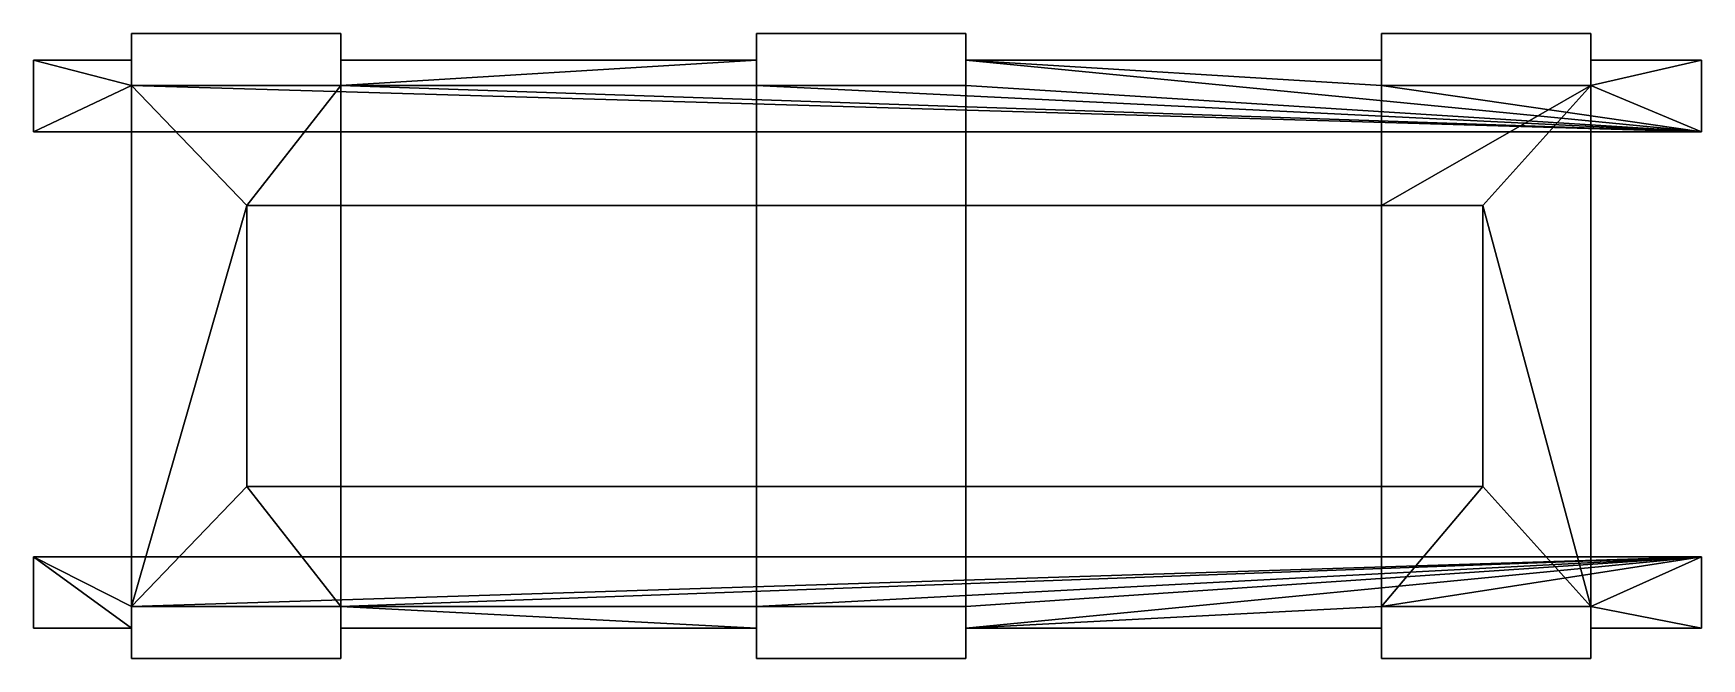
# Model space of a CAD drawing. Extents: x -2.66 to 2.68, y -1 to 1.
import ezdxf

# ---------------------------------------------------------------- set-up
doc = ezdxf.new("R2010")
doc.units = 0
doc.layers.add('Cube', color=15, linetype='CONTINUOUS')

msp = doc.modelspace()

# ---------------------------------------------------------------- linework, layer by layer
at = {"layer": 'Cube', "color": 0}
for points in [[(-1.676385, 1.000003, 1.166859), (-2.346186, 1.000005, 1.166861), (-2.346185, 1.00001, 0.202356), (-1.676384, 1.000007, 0.202354)], [(-2.346185, 0.914054, 0.251654), (-2.346185, 1.00001, 0.202356), (-2.346186, 1.000005, 1.166861)], [(-2.346178, -0.999995, 1.166868), (-2.346186, 1.000005, 1.166861), (-1.676385, 1.000003, 1.166859), (-1.676376, -0.999998, 1.166866)], [(-2.346185, 0.914053, 0.361892), (-2.346185, 0.914054, 0.251654), (-2.346186, 1.000005, 1.166861)], [(-2.346184, 0.833342, 0.361892), (-2.346185, 0.914053, 0.361892), (-2.346186, 1.000005, 1.166861)], [(-2.346185, 0.833339, 1.086486), (-2.346184, 0.833342, 0.361892), (-2.346186, 1.000005, 1.166861)], [(-2.346178, -0.833328, 1.086492), (-2.346185, 0.833339, 1.086486), (-2.346186, 1.000005, 1.166861)], [(-2.346178, -0.999995, 1.166868), (-2.346178, -0.833328, 1.086492), (-2.346186, 1.000005, 1.166861)], [(-1.676375, -0.999994, 0.202361), (-1.676384, 1.000007, 0.202354), (-2.346185, 1.00001, 0.202356), (-2.346176, -0.999991, 0.202363)], [(-2.346184, 0.685464, 0.251655), (-2.346185, 1.00001, 0.202356), (-2.346185, 0.914054, 0.251654)], [(-2.346178, -0.674181, 0.251659), (-2.346185, 1.00001, 0.202356), (-2.346184, 0.685464, 0.251655)], [(-2.346177, -0.902772, 0.25166), (-2.346185, 1.00001, 0.202356), (-2.346178, -0.674181, 0.251659)], [(-2.346176, -0.999991, 0.202363), (-2.346185, 1.00001, 0.202356), (-2.346177, -0.902772, 0.25166)], [(-1.676384, 0.914051, 0.36189), (-1.676385, 1.000003, 1.166859), (-1.676384, 1.000007, 0.202354)], [(-1.676383, 0.83334, 0.36189), (-1.676385, 1.000003, 1.166859), (-1.676384, 0.914051, 0.36189)], [(-1.676384, 0.833336, 1.086484), (-1.676385, 1.000003, 1.166859), (-1.676383, 0.83334, 0.36189)], [(-1.676382, 0.449504, 1.086486), (-1.676385, 1.000003, 1.166859), (-1.676384, 0.833336, 1.086484)], [(-1.676383, 0.449504, 1.138416), (-1.676385, 1.000003, 1.166859), (-1.676382, 0.449504, 1.086486)], [(-1.676379, -0.449497, 1.138419), (-1.676385, 1.000003, 1.166859), (-1.676383, 0.449504, 1.138416)], [(-1.676376, -0.999998, 1.166866), (-1.676385, 1.000003, 1.166859), (-1.676379, -0.449497, 1.138419)], [(-1.676383, 0.914051, 0.251652), (-1.676384, 0.914051, 0.36189), (-1.676384, 1.000007, 0.202354)], [(-1.676382, 0.685461, 0.251653), (-1.676383, 0.914051, 0.251652), (-1.676384, 1.000007, 0.202354)], [(-1.676377, -0.674184, 0.282735), (-1.676382, 0.685461, 0.251653), (-1.676384, 1.000007, 0.202354)], [(-1.676377, -0.674184, 0.251657), (-1.676377, -0.674184, 0.282735), (-1.676384, 1.000007, 0.202354)], [(-1.676375, -0.902774, 0.251658), (-1.676377, -0.674184, 0.251657), (-1.676384, 1.000007, 0.202354)], [(-1.676375, -0.999994, 0.202361), (-1.676375, -0.902774, 0.251658), (-1.676384, 1.000007, 0.202354)], [(-0.34617, 0.999998, 1.166856), (-0.346169, 1.000002, 0.202351), (0.323632, 0.999999, 0.202349), (0.323631, 0.999995, 1.166854)], [(-0.346168, 0.914046, 0.251648), (-0.346169, 1.000002, 0.202351), (-0.34617, 0.999998, 1.166856)], [(-0.34617, 0.999998, 1.166856), (0.323631, 0.999995, 1.166854), (0.32364, -1.000005, 1.166861), (-0.346161, -1.000003, 1.166862)], [(-0.346168, 0.914045, 0.361887), (-0.346168, 0.914046, 0.251648), (-0.34617, 0.999998, 1.166856)], [(-0.346168, 0.833334, 0.361887), (-0.346168, 0.914045, 0.361887), (-0.34617, 0.999998, 1.166856)], [(-0.346169, 0.833331, 1.086481), (-0.346168, 0.833334, 0.361887), (-0.34617, 0.999998, 1.166856)], [(-0.346167, 0.449499, 1.086482), (-0.346169, 0.833331, 1.086481), (-0.34617, 0.999998, 1.166856)], [(-0.346168, 0.449499, 1.138413), (-0.346167, 0.449499, 1.086482), (-0.34617, 0.999998, 1.166856)], [(-0.346164, -0.449503, 1.138417), (-0.346168, 0.449499, 1.138413), (-0.34617, 0.999998, 1.166856)], [(-0.346161, -1.000003, 1.166862), (-0.346164, -0.449503, 1.138417), (-0.34617, 0.999998, 1.166856)], [(0.323632, 0.999999, 0.202349), (-0.346169, 1.000002, 0.202351), (-0.34616, -0.999999, 0.202357), (0.323641, -1.000001, 0.202356)], [(-0.346167, 0.685456, 0.251649), (-0.346169, 1.000002, 0.202351), (-0.346168, 0.914046, 0.251648)], [(-0.346161, -0.674189, 0.282732), (-0.346169, 1.000002, 0.202351), (-0.346167, 0.685456, 0.251649)], [(-0.346162, -0.674189, 0.251654), (-0.346169, 1.000002, 0.202351), (-0.346161, -0.674189, 0.282732)], [(-0.34616, -0.902779, 0.251655), (-0.346169, 1.000002, 0.202351), (-0.346162, -0.674189, 0.251654)], [(-0.34616, -0.999999, 0.202357), (-0.346169, 1.000002, 0.202351), (-0.34616, -0.902779, 0.251655)], [(0.323632, 0.914043, 0.361885), (0.323631, 0.999995, 1.166854), (0.323632, 0.999999, 0.202349)], [(0.323633, 0.833332, 0.361885), (0.323631, 0.999995, 1.166854), (0.323632, 0.914043, 0.361885)], [(0.323632, 0.833329, 1.086479), (0.323631, 0.999995, 1.166854), (0.323633, 0.833332, 0.361885)], [(0.323633, 0.449496, 1.08648), (0.323631, 0.999995, 1.166854), (0.323632, 0.833329, 1.086479)], [(0.323633, 0.449496, 1.138412), (0.323631, 0.999995, 1.166854), (0.323633, 0.449496, 1.08648)], [(0.323637, -0.449506, 1.138416), (0.323631, 0.999995, 1.166854), (0.323633, 0.449496, 1.138412)], [(0.32364, -1.000005, 1.166861), (0.323631, 0.999995, 1.166854), (0.323637, -0.449506, 1.138416)], [(0.323633, 0.914043, 0.251647), (0.323632, 0.914043, 0.361885), (0.323632, 0.999999, 0.202349)], [(0.323634, 0.685453, 0.251647), (0.323633, 0.914043, 0.251647), (0.323632, 0.999999, 0.202349)], [(0.323639, -0.674192, 0.28273), (0.323634, 0.685453, 0.251647), (0.323632, 0.999999, 0.202349)], [(0.32364, -0.674192, 0.251652), (0.323639, -0.674192, 0.28273), (0.323632, 0.999999, 0.202349)], [(0.323641, -0.902782, 0.251653), (0.32364, -0.674192, 0.251652), (0.323632, 0.999999, 0.202349)], [(0.323641, -1.000001, 0.202356), (0.323641, -0.902782, 0.251653), (0.323632, 0.999999, 0.202349)], [(2.323647, 0.999988, 1.166849), (1.653846, 0.99999, 1.16685), (1.653847, 0.999994, 0.202345), (2.323648, 0.999992, 0.202343)], [(1.653847, 0.914038, 0.251643), (1.653847, 0.999994, 0.202345), (1.653846, 0.99999, 1.16685)], [(1.653855, -1.000011, 1.166857), (1.653846, 0.99999, 1.16685), (2.323647, 0.999988, 1.166849), (2.323656, -1.000013, 1.166855)], [(1.653847, 0.914038, 0.361881), (1.653847, 0.914038, 0.251643), (1.653846, 0.99999, 1.16685)], [(1.653848, 0.833327, 0.361882), (1.653847, 0.914038, 0.361881), (1.653846, 0.99999, 1.16685)], [(1.653847, 0.833324, 1.086476), (1.653848, 0.833327, 0.361882), (1.653846, 0.99999, 1.16685)], [(1.653849, 0.44949, 1.086477), (1.653847, 0.833324, 1.086476), (1.653846, 0.99999, 1.16685)], [(1.653849, 0.44949, 1.13841), (1.653849, 0.44949, 1.086477), (1.653846, 0.99999, 1.16685)], [(1.653853, -0.449511, 1.138413), (1.653849, 0.44949, 1.13841), (1.653846, 0.99999, 1.16685)], [(1.653855, -1.000011, 1.166857), (1.653853, -0.449511, 1.138413), (1.653846, 0.99999, 1.16685)], [(2.323657, -1.000009, 0.20235), (2.323648, 0.999992, 0.202343), (1.653847, 0.999994, 0.202345), (1.653856, -1.000007, 0.202352)], [(1.653849, 0.685448, 0.251644), (1.653847, 0.999994, 0.202345), (1.653847, 0.914038, 0.251643)], [(1.653854, -0.674197, 0.251648), (1.653847, 0.999994, 0.202345), (1.653849, 0.685448, 0.251644)], [(1.653856, -0.902787, 0.251649), (1.653847, 0.999994, 0.202345), (1.653854, -0.674197, 0.251648)], [(1.653856, -1.000007, 0.202352), (1.653847, 0.999994, 0.202345), (1.653856, -0.902787, 0.251649)], [(2.323649, 0.914035, 0.36188), (2.323647, 0.999988, 1.166849), (2.323648, 0.999992, 0.202343)], [(2.323649, 0.833324, 0.36188), (2.323647, 0.999988, 1.166849), (2.323649, 0.914035, 0.36188)], [(2.323648, 0.833321, 1.086474), (2.323647, 0.999988, 1.166849), (2.323649, 0.833324, 0.36188)], [(2.323656, -0.833346, 1.086479), (2.323647, 0.999988, 1.166849), (2.323648, 0.833321, 1.086474)], [(2.323656, -1.000013, 1.166855), (2.323647, 0.999988, 1.166849), (2.323656, -0.833346, 1.086479)], [(2.323649, 0.914036, 0.251641), (2.323649, 0.914035, 0.36188), (2.323648, 0.999992, 0.202343)], [(2.32365, 0.685446, 0.251642), (2.323649, 0.914036, 0.251641), (2.323648, 0.999992, 0.202343)], [(2.323656, -0.6742, 0.282724), (2.32365, 0.685446, 0.251642), (2.323648, 0.999992, 0.202343)], [(2.323656, -0.674199, 0.251647), (2.323656, -0.6742, 0.282724), (2.323648, 0.999992, 0.202343)], [(2.323657, -0.90279, 0.251647), (2.323656, -0.674199, 0.251647), (2.323648, 0.999992, 0.202343)], [(2.323657, -1.000009, 0.20235), (2.323657, -0.90279, 0.251647), (2.323648, 0.999992, 0.202343)], [(-2.346185, 0.914053, 0.361892), (-2.660222, 0.914054, 0.361893), (-2.660222, 0.914055, 0.251655), (-2.346185, 0.914054, 0.251654)], [(-2.346185, 0.914054, 0.251654), (-2.660222, 0.914055, 0.251655), (-2.660221, 0.685465, 0.251655), (-2.346184, 0.685464, 0.251655)], [(-2.660221, 0.685465, 0.251655), (-2.660222, 0.914055, 0.251655), (-2.660222, 0.914054, 0.361893), (-2.660221, 0.685464, 0.361894)], [(-2.660222, 0.914054, 0.361893), (-2.346185, 0.914053, 0.361892), (-2.346184, 0.833342, 0.361892)], [(-2.660221, 0.685464, 0.361894), (-2.660222, 0.914054, 0.361893), (-2.346184, 0.833342, 0.361892)], [(-1.676383, 0.83334, 0.36189), (-1.676384, 0.914051, 0.36189), (-0.346168, 0.914045, 0.361887)], [(-0.346168, 0.914045, 0.361887), (-1.676384, 0.914051, 0.36189), (-1.676383, 0.914051, 0.251652), (-0.346168, 0.914046, 0.251648)], [(-0.346168, 0.914046, 0.251648), (-1.676383, 0.914051, 0.251652), (-1.676382, 0.685461, 0.251653), (-0.346167, 0.685456, 0.251649)], [(-1.676383, 0.83334, 0.36189), (-0.346168, 0.914045, 0.361887), (-0.346168, 0.833334, 0.361887)], [(0.323632, 0.914043, 0.361885), (1.653847, 0.914038, 0.361881), (1.653848, 0.833327, 0.361882)], [(0.323632, 0.914043, 0.361885), (1.653848, 0.833327, 0.361882), (2.677739, 0.685444, 0.361879)], [(0.323633, 0.833332, 0.361885), (0.323632, 0.914043, 0.361885), (2.677739, 0.685444, 0.361879)], [(1.653847, 0.914038, 0.361881), (0.323632, 0.914043, 0.361885), (0.323633, 0.914043, 0.251647), (1.653847, 0.914038, 0.251643)], [(1.653847, 0.914038, 0.251643), (0.323633, 0.914043, 0.251647), (0.323634, 0.685453, 0.251647), (1.653849, 0.685448, 0.251644)], [(2.323649, 0.914036, 0.251641), (2.677739, 0.914034, 0.25164), (2.677738, 0.914034, 0.361879), (2.323649, 0.914035, 0.36188)], [(2.32365, 0.685446, 0.251642), (2.67774, 0.685444, 0.251641), (2.677739, 0.914034, 0.25164), (2.323649, 0.914036, 0.251641)], [(2.323649, 0.833324, 0.36188), (2.323649, 0.914035, 0.36188), (2.677738, 0.914034, 0.361879)], [(2.323649, 0.833324, 0.36188), (2.677738, 0.914034, 0.361879), (2.677739, 0.685444, 0.361879)], [(2.677739, 0.685444, 0.361879), (2.677738, 0.914034, 0.361879), (2.677739, 0.914034, 0.25164), (2.67774, 0.685444, 0.251641)], [(-2.660221, 0.685464, 0.361894), (-2.346184, 0.833342, 0.361892), (2.677739, 0.685444, 0.361879)], [(-2.346184, 0.833342, 0.361892), (-2.346185, 0.833339, 1.086486), (-1.676384, 0.833336, 1.086484), (-1.676383, 0.83334, 0.36189)], [(-2.346185, 0.833339, 1.086486), (-1.977168, 0.449506, 1.086487), (-1.676384, 0.833336, 1.086484)], [(-2.346185, 0.833339, 1.086486), (-2.346178, -0.833328, 1.086492), (-1.977168, 0.449506, 1.086487)], [(-2.346184, 0.833342, 0.361892), (-1.676383, 0.83334, 0.36189), (2.677739, 0.685444, 0.361879)], [(-1.977168, 0.449506, 1.086487), (-1.676382, 0.449504, 1.086486), (-1.676384, 0.833336, 1.086484)], [(-1.676383, 0.83334, 0.36189), (-0.346168, 0.833334, 0.361887), (2.677739, 0.685444, 0.361879)], [(-0.346168, 0.833334, 0.361887), (-0.346169, 0.833331, 1.086481), (0.323632, 0.833329, 1.086479), (0.323633, 0.833332, 0.361885)], [(0.323633, 0.449496, 1.08648), (0.323632, 0.833329, 1.086479), (-0.346169, 0.833331, 1.086481), (-0.346167, 0.449499, 1.086482)], [(-0.346168, 0.833334, 0.361887), (0.323633, 0.833332, 0.361885), (2.677739, 0.685444, 0.361879)], [(1.653848, 0.833327, 0.361882), (1.653847, 0.833324, 1.086476), (2.323648, 0.833321, 1.086474), (2.323649, 0.833324, 0.36188)], [(1.653847, 0.833324, 1.086476), (1.653849, 0.44949, 1.086477), (2.323648, 0.833321, 1.086474)], [(1.653848, 0.833327, 0.361882), (2.323649, 0.833324, 0.36188), (2.677739, 0.685444, 0.361879)], [(1.653849, 0.44949, 1.086477), (1.977164, 0.449489, 1.086476), (2.323648, 0.833321, 1.086474)], [(1.977164, 0.449489, 1.086476), (2.323656, -0.833346, 1.086479), (2.323648, 0.833321, 1.086474)], [(-2.346184, 0.685463, 0.282732), (-2.346184, 0.685464, 0.251655), (-2.660221, 0.685465, 0.251655)], [(-2.660221, 0.685464, 0.361894), (-2.346184, 0.685463, 0.282732), (-2.660221, 0.685465, 0.251655)], [(-2.660221, 0.685464, 0.361894), (0.323634, 0.685453, 0.282725), (-0.346167, 0.685456, 0.282727)], [(-2.660221, 0.685464, 0.361894), (2.32365, 0.685445, 0.28272), (0.323634, 0.685453, 0.282725)], [(2.677739, 0.685444, 0.361879), (2.32365, 0.685445, 0.28272), (-2.660221, 0.685464, 0.361894)], [(-2.660221, 0.685464, 0.361894), (-0.346167, 0.685456, 0.282727), (-2.346184, 0.685463, 0.282732)], [(-2.346178, -0.674181, 0.251659), (-2.346184, 0.685464, 0.251655), (-2.346184, 0.685463, 0.282732)], [(-2.346184, 0.685463, 0.282732), (-2.346178, -0.674182, 0.282737), (-2.346178, -0.674181, 0.251659)], [(-1.676382, 0.685461, 0.282731), (-1.676377, -0.674184, 0.282735), (-2.346178, -0.674182, 0.282737), (-2.346184, 0.685463, 0.282732)], [(-0.346167, 0.685456, 0.282727), (-1.676382, 0.685461, 0.282731), (-2.346184, 0.685463, 0.282732)], [(-1.676377, -0.674184, 0.282735), (-1.676382, 0.685461, 0.282731), (-1.676382, 0.685461, 0.251653)], [(-1.676382, 0.685461, 0.282731), (-0.346167, 0.685456, 0.251649), (-1.676382, 0.685461, 0.251653)], [(-0.346167, 0.685456, 0.282727), (-0.346167, 0.685456, 0.251649), (-1.676382, 0.685461, 0.282731)], [(-0.346161, -0.674189, 0.282732), (-0.346167, 0.685456, 0.251649), (-0.346167, 0.685456, 0.282727)], [(0.323634, 0.685453, 0.282725), (0.323639, -0.674192, 0.28273), (-0.346161, -0.674189, 0.282732), (-0.346167, 0.685456, 0.282727)], [(0.323639, -0.674192, 0.28273), (0.323634, 0.685453, 0.282725), (0.323634, 0.685453, 0.251647)], [(1.653849, 0.685448, 0.282722), (1.653849, 0.685448, 0.251644), (0.323634, 0.685453, 0.251647)], [(0.323634, 0.685453, 0.282725), (1.653849, 0.685448, 0.282722), (0.323634, 0.685453, 0.251647)], [(0.323634, 0.685453, 0.282725), (2.32365, 0.685445, 0.28272), (1.653849, 0.685448, 0.282722)], [(1.653854, -0.674197, 0.251648), (1.653849, 0.685448, 0.251644), (1.653849, 0.685448, 0.282722)], [(1.653849, 0.685448, 0.282722), (1.653854, -0.674197, 0.282726), (1.653854, -0.674197, 0.251648)], [(2.32365, 0.685445, 0.28272), (2.323656, -0.6742, 0.282724), (1.653854, -0.674197, 0.282726), (1.653849, 0.685448, 0.282722)], [(2.323656, -0.6742, 0.282724), (2.32365, 0.685445, 0.28272), (2.32365, 0.685446, 0.251642)], [(2.32365, 0.685445, 0.28272), (2.67774, 0.685444, 0.251641), (2.32365, 0.685446, 0.251642)], [(2.677739, 0.685444, 0.361879), (2.67774, 0.685444, 0.251641), (2.32365, 0.685445, 0.28272)], [(-2.346178, -0.833328, 1.086492), (-1.977166, -0.449496, 1.08649), (-1.977168, 0.449506, 1.086487)], [(-1.977165, -0.449495, 1.021271), (1.977167, -0.449512, 1.021264), (1.977164, 0.449489, 1.02126), (-1.977168, 0.449506, 1.021267)], [(-1.977166, -0.449496, 1.08649), (-1.977165, -0.449495, 1.021271), (-1.977168, 0.449506, 1.021267), (-1.977168, 0.449506, 1.086487)], [(-1.977168, 0.449506, 1.086487), (-1.977168, 0.449506, 1.021267), (1.977164, 0.449489, 1.02126)], [(-1.676382, 0.449504, 1.086486), (-1.977168, 0.449506, 1.086487), (1.977164, 0.449489, 1.02126)], [(-1.676383, 0.449504, 1.138416), (-1.676382, 0.449504, 1.086486), (-0.346167, 0.449499, 1.086482)], [(-0.346168, 0.449499, 1.138413), (-1.676383, 0.449504, 1.138416), (-0.346167, 0.449499, 1.086482)], [(-0.346164, -0.449503, 1.138417), (-1.676379, -0.449497, 1.138419), (-1.676383, 0.449504, 1.138416), (-0.346168, 0.449499, 1.138413)], [(-0.346167, 0.449499, 1.086482), (-1.676382, 0.449504, 1.086486), (1.977164, 0.449489, 1.02126)], [(0.323633, 0.449496, 1.08648), (-0.346167, 0.449499, 1.086482), (1.977164, 0.449489, 1.02126)], [(1.653849, 0.44949, 1.086477), (0.323633, 0.449496, 1.08648), (1.977164, 0.449489, 1.02126)], [(0.323633, 0.449496, 1.138412), (0.323633, 0.449496, 1.08648), (1.653849, 0.44949, 1.086477)], [(1.653849, 0.44949, 1.13841), (0.323633, 0.449496, 1.138412), (1.653849, 0.44949, 1.086477)], [(1.653853, -0.449511, 1.138413), (0.323637, -0.449506, 1.138416), (0.323633, 0.449496, 1.138412), (1.653849, 0.44949, 1.13841)], [(1.977164, 0.449489, 1.086476), (1.653849, 0.44949, 1.086477), (1.977164, 0.449489, 1.02126)], [(1.977167, -0.449512, 1.086479), (2.323656, -0.833346, 1.086479), (1.977164, 0.449489, 1.086476)], [(1.977164, 0.449489, 1.086476), (1.977164, 0.449489, 1.02126), (1.977167, -0.449512, 1.021264), (1.977167, -0.449512, 1.086479)], [(-2.346178, -0.833328, 1.086492), (-1.676377, -0.833331, 1.08649), (-1.977166, -0.449496, 1.08649)], [(-1.977166, -0.449496, 1.08649), (1.977167, -0.449512, 1.021264), (-1.977165, -0.449495, 1.021271)], [(-1.977166, -0.449496, 1.08649), (-1.676377, -0.833331, 1.08649), (-1.676379, -0.449497, 1.086489)], [(-1.676379, -0.449497, 1.086489), (1.977167, -0.449512, 1.021264), (-1.977166, -0.449496, 1.08649)], [(-1.676376, -0.999998, 1.166866), (-1.676379, -0.449497, 1.138419), (-1.676377, -0.833331, 1.08649)], [(-1.676379, -0.449497, 1.138419), (-1.676379, -0.449497, 1.086489), (-1.676377, -0.833331, 1.08649)], [(0.323637, -0.449505, 1.086483), (1.977167, -0.449512, 1.021264), (-1.676379, -0.449497, 1.086489)], [(-0.346164, -0.449502, 1.086485), (0.323637, -0.449505, 1.086483), (-1.676379, -0.449497, 1.086489)], [(-1.676379, -0.449497, 1.138419), (-0.346164, -0.449502, 1.086485), (-1.676379, -0.449497, 1.086489)], [(-0.346164, -0.449503, 1.138417), (-0.346164, -0.449502, 1.086485), (-1.676379, -0.449497, 1.138419)], [(-0.346164, -0.449503, 1.138417), (-0.346162, -0.833336, 1.086486), (-0.346164, -0.449502, 1.086485)], [(-0.346164, -0.449502, 1.086485), (-0.346162, -0.833336, 1.086486), (0.323639, -0.833338, 1.086485), (0.323637, -0.449505, 1.086483)], [(-0.346161, -1.000003, 1.166862), (-0.346162, -0.833336, 1.086486), (-0.346164, -0.449503, 1.138417)], [(0.323639, -0.833338, 1.086485), (0.323637, -0.449506, 1.138416), (0.323637, -0.449505, 1.086483)], [(1.653852, -0.449511, 1.08648), (1.977167, -0.449512, 1.021264), (0.323637, -0.449505, 1.086483)], [(0.323637, -0.449506, 1.138416), (1.653852, -0.449511, 1.08648), (0.323637, -0.449505, 1.086483)], [(0.32364, -1.000005, 1.166861), (0.323637, -0.449506, 1.138416), (0.323639, -0.833338, 1.086485)], [(1.653853, -0.449511, 1.138413), (1.653852, -0.449511, 1.08648), (0.323637, -0.449506, 1.138416)], [(1.653853, -0.449511, 1.138413), (1.653854, -0.833344, 1.086481), (1.653852, -0.449511, 1.08648)], [(1.653852, -0.449511, 1.08648), (1.653854, -0.833344, 1.086481), (1.977167, -0.449512, 1.086479)], [(1.977167, -0.449512, 1.086479), (1.977167, -0.449512, 1.021264), (1.653852, -0.449511, 1.08648)], [(1.653855, -1.000011, 1.166857), (1.653854, -0.833344, 1.086481), (1.653853, -0.449511, 1.138413)], [(1.653854, -0.833344, 1.086481), (2.323656, -0.833346, 1.086479), (1.977167, -0.449512, 1.086479)], [(-2.346178, -0.674181, 0.251659), (-2.660215, -0.67418, 0.25166), (-2.660214, -0.90277, 0.251661), (-2.346177, -0.902772, 0.25166)], [(-2.660214, -0.90277, 0.251661), (-2.660215, -0.67418, 0.25166), (-2.660215, -0.674181, 0.361898), (-2.660214, -0.902771, 0.361899)], [(-2.346178, -0.674182, 0.282737), (-2.660215, -0.67418, 0.25166), (-2.346178, -0.674181, 0.251659)], [(-2.660215, -0.674181, 0.361898), (-2.660215, -0.67418, 0.25166), (-2.346178, -0.674182, 0.282737)], [(-2.660215, -0.674181, 0.361898), (-2.346178, -0.674182, 0.282737), (-0.346161, -0.674189, 0.282732)], [(-2.660215, -0.674181, 0.361898), (-0.346161, -0.674189, 0.282732), (2.323656, -0.6742, 0.282724)], [(2.677745, -0.674201, 0.361884), (-2.660215, -0.674181, 0.361898), (2.323656, -0.6742, 0.282724)], [(-2.660215, -0.674181, 0.361898), (2.677745, -0.674201, 0.361884), (-2.346177, -0.833325, 0.361898)], [(-2.660215, -0.674181, 0.361898), (-2.346177, -0.833325, 0.361898), (-2.346177, -0.902772, 0.361898)], [(-2.660214, -0.902771, 0.361899), (-2.660215, -0.674181, 0.361898), (-2.346177, -0.902772, 0.361898)], [(-0.346161, -0.674189, 0.282732), (-2.346178, -0.674182, 0.282737), (-1.676377, -0.674184, 0.282735)], [(-2.346177, -0.833325, 0.361898), (2.677745, -0.674201, 0.361884), (-1.676376, -0.833328, 0.361896)], [(-0.346162, -0.674189, 0.251654), (-1.676377, -0.674184, 0.251657), (-1.676375, -0.902774, 0.251658), (-0.34616, -0.902779, 0.251655)], [(-1.676377, -0.674184, 0.282735), (-1.676377, -0.674184, 0.251657), (-0.346162, -0.674189, 0.251654)], [(-0.346161, -0.674189, 0.282732), (-1.676377, -0.674184, 0.282735), (-0.346162, -0.674189, 0.251654)], [(-1.676376, -0.833328, 0.361896), (2.677745, -0.674201, 0.361884), (-0.346161, -0.833333, 0.361893)], [(2.323656, -0.6742, 0.282724), (-0.346161, -0.674189, 0.282732), (0.323639, -0.674192, 0.28273)], [(-0.346161, -0.833333, 0.361893), (2.677745, -0.674201, 0.361884), (0.32364, -0.833335, 0.361891)], [(0.323639, -0.674192, 0.28273), (0.32364, -0.674192, 0.251652), (1.653854, -0.674197, 0.282726)], [(2.323656, -0.6742, 0.282724), (0.323639, -0.674192, 0.28273), (1.653854, -0.674197, 0.282726)], [(1.653854, -0.674197, 0.282726), (0.32364, -0.674192, 0.251652), (1.653854, -0.674197, 0.251648)], [(1.653854, -0.674197, 0.251648), (0.32364, -0.674192, 0.251652), (0.323641, -0.902782, 0.251653), (1.653856, -0.902787, 0.251649)], [(0.32364, -0.902782, 0.361891), (2.677745, -0.674201, 0.361884), (1.653855, -0.833341, 0.361887)], [(0.32364, -0.833335, 0.361891), (2.677745, -0.674201, 0.361884), (0.32364, -0.902782, 0.361891)], [(1.653855, -0.833341, 0.361887), (2.677745, -0.674201, 0.361884), (2.323656, -0.833343, 0.361885)], [(2.323656, -0.6742, 0.282724), (2.323656, -0.674199, 0.251647), (2.677746, -0.674201, 0.251646)], [(2.323657, -0.90279, 0.251647), (2.677747, -0.902791, 0.251646), (2.677746, -0.674201, 0.251646), (2.323656, -0.674199, 0.251647)], [(2.677745, -0.674201, 0.361884), (2.323656, -0.6742, 0.282724), (2.677746, -0.674201, 0.251646)], [(2.323656, -0.833343, 0.361885), (2.677745, -0.674201, 0.361884), (2.677746, -0.902791, 0.361885)], [(2.677746, -0.902791, 0.361885), (2.677745, -0.674201, 0.361884), (2.677746, -0.674201, 0.251646), (2.677747, -0.902791, 0.251646)], [(-2.346177, -0.902772, 0.361898), (-2.346177, -0.833325, 0.361898), (-2.346178, -0.833328, 1.086492)], [(-1.676376, -0.833328, 0.361896), (-1.676377, -0.833331, 1.08649), (-2.346178, -0.833328, 1.086492), (-2.346177, -0.833325, 0.361898)], [(-2.346176, -0.999991, 0.202363), (-2.346177, -0.902772, 0.361898), (-2.346178, -0.833328, 1.086492)], [(-2.346178, -0.999995, 1.166868), (-2.346176, -0.999991, 0.202363), (-2.346178, -0.833328, 1.086492)], [(-1.676377, -0.833331, 1.08649), (-1.676376, -0.833328, 0.361896), (-1.676376, -0.902775, 0.361896)], [(-1.676375, -0.999994, 0.202361), (-1.676377, -0.833331, 1.08649), (-1.676376, -0.902775, 0.361896)], [(-1.676376, -0.999998, 1.166866), (-1.676377, -0.833331, 1.08649), (-1.676375, -0.999994, 0.202361)], [(-1.676376, -0.833328, 0.361896), (-0.346161, -0.833333, 0.361893), (-0.346161, -0.90278, 0.361893)], [(-0.346161, -0.90278, 0.361893), (-1.676376, -0.902775, 0.361896), (-1.676376, -0.833328, 0.361896)], [(-0.346161, -0.90278, 0.361893), (-0.346161, -0.833333, 0.361893), (-0.346162, -0.833336, 1.086486)], [(0.32364, -0.833335, 0.361891), (0.323639, -0.833338, 1.086485), (-0.346162, -0.833336, 1.086486), (-0.346161, -0.833333, 0.361893)], [(-0.346161, -1.000003, 1.166862), (-0.346161, -0.90278, 0.361893), (-0.346162, -0.833336, 1.086486)], [(0.32364, -0.902782, 0.361891), (0.323639, -0.833338, 1.086485), (0.32364, -0.833335, 0.361891)], [(0.32364, -1.000005, 1.166861), (0.323639, -0.833338, 1.086485), (0.32364, -0.902782, 0.361891)], [(0.32364, -0.902782, 0.361891), (1.653855, -0.833341, 0.361887), (1.653855, -0.902787, 0.361887)], [(1.653855, -0.902787, 0.361887), (1.653855, -0.833341, 0.361887), (1.653854, -0.833344, 1.086481)], [(2.323656, -0.833343, 0.361885), (2.323656, -0.833346, 1.086479), (1.653854, -0.833344, 1.086481), (1.653855, -0.833341, 0.361887)], [(1.653856, -1.000007, 0.202352), (1.653855, -0.902787, 0.361887), (1.653854, -0.833344, 1.086481)], [(1.653855, -1.000011, 1.166857), (1.653856, -1.000007, 0.202352), (1.653854, -0.833344, 1.086481)], [(2.323656, -0.833346, 1.086479), (2.323656, -0.833343, 0.361885), (2.323657, -0.90279, 0.361886)], [(2.323657, -0.90279, 0.361886), (2.323656, -0.833343, 0.361885), (2.677746, -0.902791, 0.361885)], [(2.323657, -1.000009, 0.20235), (2.323656, -0.833346, 1.086479), (2.323657, -0.90279, 0.361886)], [(2.323656, -1.000013, 1.166855), (2.323656, -0.833346, 1.086479), (2.323657, -1.000009, 0.20235)], [(-2.346177, -0.902772, 0.25166), (-2.660214, -0.90277, 0.251661), (-2.660214, -0.902771, 0.361899), (-2.346177, -0.902772, 0.361898)], [(-2.346176, -0.999991, 0.202363), (-2.346177, -0.902772, 0.25166), (-2.346177, -0.902772, 0.361898)], [(-1.676375, -0.999994, 0.202361), (-1.676376, -0.902775, 0.361896), (-1.676375, -0.902774, 0.251658)], [(-0.34616, -0.902779, 0.251655), (-1.676375, -0.902774, 0.251658), (-1.676376, -0.902775, 0.361896), (-0.346161, -0.90278, 0.361893)], [(-0.34616, -0.999999, 0.202357), (-0.34616, -0.902779, 0.251655), (-0.346161, -0.90278, 0.361893)], [(-0.346161, -1.000003, 1.166862), (-0.34616, -0.999999, 0.202357), (-0.346161, -0.90278, 0.361893)], [(0.32364, -1.000005, 1.166861), (0.32364, -0.902782, 0.361891), (0.323641, -0.902782, 0.251653)], [(0.323641, -1.000001, 0.202356), (0.32364, -1.000005, 1.166861), (0.323641, -0.902782, 0.251653)], [(1.653856, -0.902787, 0.251649), (0.323641, -0.902782, 0.251653), (0.32364, -0.902782, 0.361891), (1.653855, -0.902787, 0.361887)], [(1.653856, -1.000007, 0.202352), (1.653856, -0.902787, 0.251649), (1.653855, -0.902787, 0.361887)], [(2.323657, -1.000009, 0.20235), (2.323657, -0.90279, 0.361886), (2.323657, -0.90279, 0.251647)], [(2.323657, -0.90279, 0.361886), (2.677746, -0.902791, 0.361885), (2.677747, -0.902791, 0.251646), (2.323657, -0.90279, 0.251647)], [(-2.346178, -0.999995, 1.166868), (-1.676376, -0.999998, 1.166866), (-1.676375, -0.999994, 0.202361), (-2.346176, -0.999991, 0.202363)], [(0.32364, -1.000005, 1.166861), (0.323641, -1.000001, 0.202356), (-0.34616, -0.999999, 0.202357), (-0.346161, -1.000003, 1.166862)], [(1.653855, -1.000011, 1.166857), (2.323656, -1.000013, 1.166855), (2.323657, -1.000009, 0.20235), (1.653856, -1.000007, 0.202352)]]:
    msp.add_3dface(points, dxfattribs=at)

doc.saveas('drawing.dxf')
